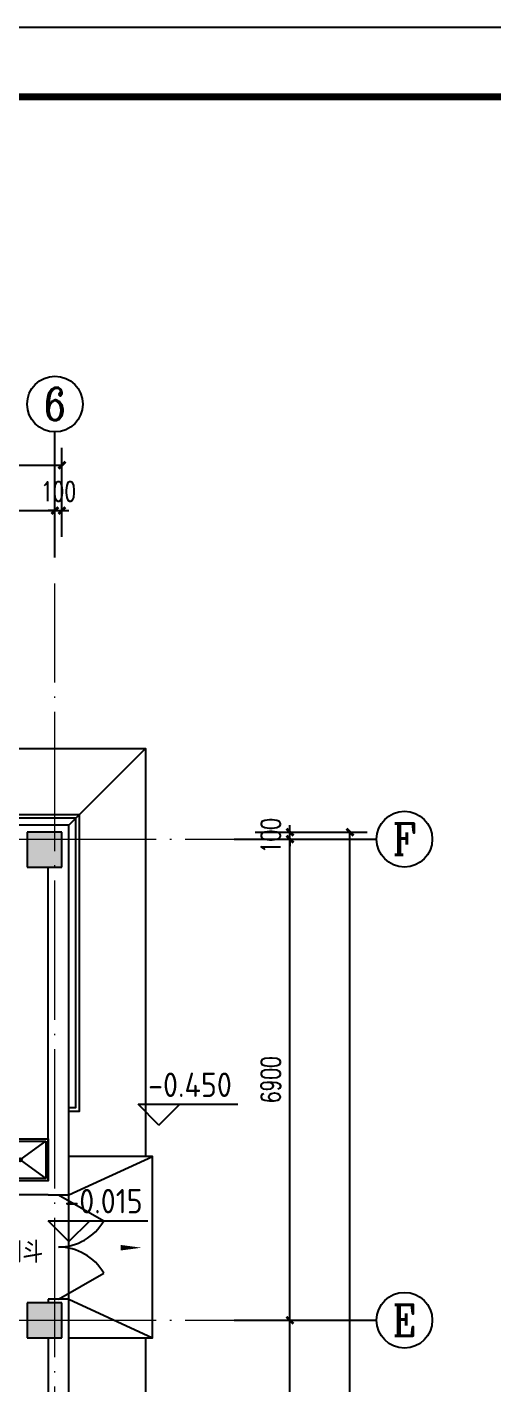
# Model space of a CAD drawing. Extents: x 1475400 to 1714963, y -629303 to -315532.
# Drawn here: x 1635645 to 1642330, y -373725 to -354266 of the extents above; entities that cross this region are included whole.
import ezdxf
from ezdxf.enums import TextEntityAlignment as Align

# ---------------------------------------------------------------- set-up
doc = ezdxf.new("R2010")
doc.units = 0
doc.header["$LTSCALE"] = 1000
doc.linetypes.add('DOTE', pattern=[2.42, 2, -0.2, 0.02, -0.2])
for name, color, linetype in [('A-ANNO-DIMS', 3, 'Continuous'), ('A-ANNO-IDEN', 3, 'Continuous'), ('A-ANNO-IDEN-LEVL', 3, 'Continuous'), ('A-ANNO-TXT', 7, 'Continuous'), ('AXIS', 3, 'Continuous'), ('AXIS_TEXT', 7, 'Continuous'), ('BTTK', 7, 'Continuous'), ('COLUMN', 255, 'Continuous'), ('E2-楼梯、坡道', 52, 'Continuous'), ('PUB_DIM', 3, 'Continuous'), ('PUB_HATCH', 8, 'Continuous'), ('PUB_TEXT', 7, 'Continuous'), ('PUB_TITLE', 4, 'Continuous'), ('WALL', 2, 'Continuous'), ('WINDOW', 4, 'Continuous'), ('建筑底图', 7, 'Continuous'), ('洁具', 253, 'Continuous')]:
    doc.layers.add(name, color=color, linetype=linetype)
doc.layers.add('DOTE', color=8, linetype='DOTE', lineweight=9)
doc.styles.add('_TCH_AXIS', font='COMPLEX', dxfattribs={"bigfont": 'GBCBIG'})
doc.styles.add('A_DIM_T3', font='SIMPLEX', dxfattribs={"width": 0.7, "bigfont": 'HZ'})
doc.styles.add('COMPLEX', font='COMPLEX')
doc.styles.add('HZ(TK)', font='geniso.shx', dxfattribs={"width": 0.9, "bigfont": 'hztxt.shx'})
doc.styles.get("Standard").update_dxf_attribs({"font": 'geniso.shx', "bigfont": 'hztxt.shx'})
doc.dimstyles.new('_TCH_ARCH&&100', dxfattribs={"dimtxt": 280, "dimasz": 100, "dimexe": 250, "dimexo": 300, "dimgap": 135, "dimtad": 1, "dimdec": 0, "dimzin": 0, "dimdsep": 46, "dimtxsty": 'A_DIM_T3', "dimblk": 'ARCHTICK', "dimcen": 0.09, "dimclrt": 7, "dimazin": 2, "dimtfac": 1, "dimtdec": 0, "dimtix": 1, "dimtmove": 2, "dimatfit": 3, "dimfxl": 150, "dimtolj": 1, "dimtzin": 0, "dimarcsym": 0})

# ---------------------------------------------------------------- blocks, each defined once
blk = doc.blocks.new('vhtemplate_2019年新竖式图框_A1')
at = {"layer": 'PUB_TITLE', "color": 7}
blk.add_lwpolyline([(0, 594), (841, 594), (841, 0), (0, 0)], close=True, dxfattribs=at)
at = {"layer": 'PUB_TITLE', "const_width": 1}
blk.add_lwpolyline([(25, 10), (831, 10), (831, 584), (25, 584)], close=True, dxfattribs=at)
at = {"layer": 'BTTK', "color": 4, "style": 'HZ(TK)', "width": 0.9}
for tag, p in [('合作单位_001', (795.83, 509.44)), ('建设单位_001', (795.85, 207.44)), ('工程名称_001', (795.62, 174.44)), ('子项名称_001', (805.71, 157.94)), ('图纸名称_001', (795.45, 138.94))]:
    blk.add_attdef(tag, p, '', height=3.5, dxfattribs=at)
for tag, p in [('注册证书号', (808.5, 279)), ('注册印章号', (808.5, 271)), ('设计号', (806, 193)), ('图别', (789.75, 34)), ('图号', (822.25, 34)), ('版本号', (789.75, 26)), ('日期', (822.25, 26))]:
    blk.add_attdef(tag, text='', height=3.5, dxfattribs=at).set_placement(p, align=Align.MIDDLE)
blk = doc.blocks.new('_ArchTick')
at = {"color": 0, "linetype": 'ByBlock', "const_width": 0.4}
blk.add_lwpolyline([(-0.5, -0.5), (0.5, 0.5)], dxfattribs=at)
blk = doc.blocks.new('*D206')
at = {"layer": 'A-ANNO-DIMS', "color": 0, "lineweight": -2, "transparency": 16777216}
for p, q in [((1701814, -301010), (1701814, -300386)), ((1708714, -301010), (1708714, -300386)), ((1701814, -300636), (1708714, -300636))]:
    blk.add_line(p, q, dxfattribs=at)
at = {"layer": 'Defpoints', "color": 0, "transparency": 16777216}
for p in [(1708714, -300636), (1701814, -301310), (1708714, -301310)]:
    blk.add_point(p, dxfattribs=at)
at = {"layer": 'A-ANNO-DIMS', "color": 0, "lineweight": -2, "transparency": 16777216, "xscale": 100, "yscale": 100, "zscale": 100, "rotation": 180}
blk.add_blockref('_ArchTick', (1701814, -300636), dxfattribs=at)
at = {"layer": 'A-ANNO-DIMS', "color": 0, "lineweight": -2, "transparency": 16777216, "xscale": 100, "yscale": 100, "zscale": 100}
blk.add_blockref('_ArchTick', (1708714, -300636), dxfattribs=at)
at = {"layer": 'A-ANNO-DIMS', "color": 7, "transparency": 16777216, "insert": (1705264, -300361), "char_height": 280, "attachment_point": 5, "style": 'A_DIM_T3'}
blk.add_mtext('\\A1;6900', dxfattribs=at)
blk = doc.blocks.new('*D207')
at = {"layer": 'A-ANNO-DIMS', "color": 0, "lineweight": -2, "transparency": 16777216}
for p, q in [((1708714, -301010), (1708714, -300386)), ((1708814, -301010), (1708814, -300386)), ((1708714, -300636), (1708614, -300636)), ((1708714, -300636), (1708814, -300636)), ((1708814, -300636), (1708914, -300636))]:
    blk.add_line(p, q, dxfattribs=at)
at = {"layer": 'Defpoints', "color": 0, "transparency": 16777216}
for p in [(1708814, -300636), (1708714, -301310), (1708814, -301310)]:
    blk.add_point(p, dxfattribs=at)
at = {"layer": 'A-ANNO-DIMS', "color": 0, "lineweight": -2, "transparency": 16777216, "xscale": 100, "yscale": 100, "zscale": 100}
blk.add_blockref('_ArchTick', (1708714, -300636), dxfattribs=at)
at = {"layer": 'A-ANNO-DIMS', "color": 0, "lineweight": -2, "transparency": 16777216, "xscale": 100, "yscale": 100, "zscale": 100, "rotation": 180}
blk.add_blockref('_ArchTick', (1708814, -300636), dxfattribs=at)
at = {"layer": 'A-ANNO-DIMS', "color": 7, "transparency": 16777216, "insert": (1708764, -300361), "char_height": 280, "attachment_point": 5, "style": 'A_DIM_T3'}
blk.add_mtext('\\A1;100', dxfattribs=at)
blk = doc.blocks.new('*D212')
at = {"layer": 'A-ANNO-DIMS', "color": 0, "lineweight": -2, "transparency": 16777216}
for p, q in [((1711586, -312248), (1712336, -312248)), ((1712086, -319148), (1712086, -312248)), ((1711586, -319148), (1712336, -319148))]:
    blk.add_line(p, q, dxfattribs=at)
at = {"layer": 'Defpoints', "color": 0, "transparency": 16777216}
for p in [(1711286, -312248), (1712086, -312248), (1711286, -319148)]:
    blk.add_point(p, dxfattribs=at)
at = {"layer": 'A-ANNO-DIMS', "color": 0, "lineweight": -2, "transparency": 16777216, "xscale": 100, "yscale": 100, "zscale": 100}
for p, rotation in [((1712086, -312248), 90), ((1712086, -319148), 270)]:
    blk.add_blockref('_ArchTick', p, dxfattribs=dict(at, rotation=rotation))
at = {"layer": 'A-ANNO-DIMS', "color": 7, "transparency": 16777216, "insert": (1711811, -315698), "char_height": 280, "attachment_point": 5, "rotation": 90, "style": 'A_DIM_T3'}
blk.add_mtext('\\A1;6900', dxfattribs=at)
blk = doc.blocks.new('*D213')
at = {"layer": 'A-ANNO-DIMS', "color": 0, "lineweight": -2, "transparency": 16777216}
for p, q in [((1711586, -305348), (1712336, -305348)), ((1712086, -312248), (1712086, -305348)), ((1711586, -312248), (1712336, -312248))]:
    blk.add_line(p, q, dxfattribs=at)
at = {"layer": 'Defpoints', "color": 0, "transparency": 16777216}
for p in [(1711286, -305348), (1712086, -305348), (1711286, -312248)]:
    blk.add_point(p, dxfattribs=at)
at = {"layer": 'A-ANNO-DIMS', "color": 0, "lineweight": -2, "transparency": 16777216, "xscale": 100, "yscale": 100, "zscale": 100}
for p, rotation in [((1712086, -305348), 90), ((1712086, -312248), 270)]:
    blk.add_blockref('_ArchTick', p, dxfattribs=dict(at, rotation=rotation))
at = {"layer": 'A-ANNO-DIMS', "color": 7, "transparency": 16777216, "insert": (1711811, -308798), "char_height": 280, "attachment_point": 5, "rotation": 90, "style": 'A_DIM_T3'}
blk.add_mtext('\\A1;6900', dxfattribs=at)
blk = doc.blocks.new('*D214')
at = {"layer": 'A-ANNO-DIMS', "color": 0, "lineweight": -2, "transparency": 16777216}
for p, q in [((1711586, -305248), (1712336, -305248)), ((1712086, -305248), (1712086, -305148)), ((1712086, -305348), (1712086, -305248)), ((1711586, -305348), (1712336, -305348)), ((1712086, -305348), (1712086, -305448))]:
    blk.add_line(p, q, dxfattribs=at)
at = {"layer": 'Defpoints', "color": 0, "transparency": 16777216}
for p in [(1711286, -305248), (1712086, -305248), (1711286, -305348)]:
    blk.add_point(p, dxfattribs=at)
at = {"layer": 'A-ANNO-DIMS', "color": 0, "lineweight": -2, "transparency": 16777216, "xscale": 100, "yscale": 100, "zscale": 100}
for p, rotation in [((1712086, -305248), 270), ((1712086, -305348), 90)]:
    blk.add_blockref('_ArchTick', p, dxfattribs=dict(at, rotation=rotation))
at = {"layer": 'A-ANNO-DIMS', "color": 7, "transparency": 16777216, "insert": (1711811, -305298), "char_height": 280, "attachment_point": 5, "rotation": 90, "style": 'A_DIM_T3'}
blk.add_mtext('\\A1;100', dxfattribs=at)
blk = doc.blocks.new('*D215')
at = {"layer": 'Defpoints', "color": 0, "transparency": 16777216}
for p in [(1711286, -305248), (1712947, -305248), (1711286, -340248)]:
    blk.add_point(p, dxfattribs=at)
at = {"layer": 'PUB_DIM', "color": 0, "lineweight": -2, "transparency": 16777216}
for p, q in [((1711586, -305248), (1713197, -305248)), ((1712947, -340248), (1712947, -305248)), ((1711586, -340248), (1713197, -340248))]:
    blk.add_line(p, q, dxfattribs=at)
at = {"layer": 'PUB_DIM', "color": 0, "lineweight": -2, "transparency": 16777216, "xscale": 100, "yscale": 100, "zscale": 100}
for p, rotation in [((1712947, -305248), 90), ((1712947, -340248), 270)]:
    blk.add_blockref('_ArchTick', p, dxfattribs=dict(at, rotation=rotation))
at = {"layer": 'PUB_DIM', "color": 7, "transparency": 16777216, "insert": (1712672, -322748), "char_height": 280, "attachment_point": 5, "rotation": 90, "style": 'A_DIM_T3'}
blk.add_mtext('\\A1;35000', dxfattribs=at)
blk = doc.blocks.new('*D217')
at = {"layer": 'Defpoints', "color": 0, "transparency": 16777216}
for p in [(1708814, -299983), (1672014, -301310), (1708814, -301310)]:
    blk.add_point(p, dxfattribs=at)
at = {"layer": 'PUB_DIM', "color": 0, "lineweight": -2, "transparency": 16777216}
for p, q in [((1672014, -301010), (1672014, -299733)), ((1708814, -301010), (1708814, -299733)), ((1672014, -299983), (1708814, -299983))]:
    blk.add_line(p, q, dxfattribs=at)
at = {"layer": 'PUB_DIM', "color": 0, "lineweight": -2, "transparency": 16777216, "xscale": 100, "yscale": 100, "zscale": 100, "rotation": 180}
blk.add_blockref('_ArchTick', (1672014, -299983), dxfattribs=at)
at = {"layer": 'PUB_DIM', "color": 0, "lineweight": -2, "transparency": 16777216, "xscale": 100, "yscale": 100, "zscale": 100}
blk.add_blockref('_ArchTick', (1708814, -299983), dxfattribs=at)
at = {"layer": 'PUB_DIM', "color": 7, "transparency": 16777216, "insert": (1690414, -299708), "char_height": 280, "attachment_point": 5, "style": 'A_DIM_T3'}
blk.add_mtext('\\A1;36800', dxfattribs=at)
blk = doc.blocks.new('$DorLib2D$00000231')
at = {"color": 0}
for p, q in [((-0.5, 0), (-0.25, 0.433)), ((0.5, 0), (0.25, 0.433))]:
    blk.add_line(p, q, dxfattribs=at)
for centre, start, end in [((-0.5, 0), 0, 60), ((0.5, 0), 120, 180)]:
    blk.add_arc(centre, 0.5, start, end, dxfattribs=at)
blk = doc.blocks.new('_AXISO')
blk.add_circle((0, 0), 0.5)
at = {"layer": 'AXIS_TEXT', "style": 'COMPLEX', "width": 1.041667}
blk.add_attdef('A', text='', height=0.56, dxfattribs=at).set_placement((-0.25, -0.28), (0.25, -0.28), align=Align.FIT)
blk = doc.blocks.new('$plan$00002809')
at = {"layer": '洁具'}
for p, q in [((33, -33), (380, -285)), ((33, -567), (33, -33)), ((33, -33), (767, -33)), ((420, -285), (767, -33)), ((767, -33), (767, -567)), ((33, -567), (380, -315)), ((383, -300), (417, -300)), ((400, -317), (400, -283)), ((420, -315), (767, -567)), ((767, -567), (33, -567))]:
    blk.add_line(p, q, dxfattribs=at)
blk.add_lwpolyline([(0, -600), (0, 0), (800, 0), (800, -600)], close=True, dxfattribs=at)
for radius in [25, 16.7]:
    blk.add_circle((400, -300), radius, dxfattribs=at)
blk = doc.blocks.new('cDC')
at = {"layer": 'PUB_HATCH'}
for points in [[(1708813.9, -305748), (1708813.9, -305248), (1708313.9, -305248), (1708313.9, -305748)], [(1708813.9, -312498), (1708813.9, -311998), (1708313.9, -311998), (1708313.9, -312498)]]:
    blk.add_hatch(color=256, dxfattribs=at).paths.add_polyline_path(points)
blk.add_line((1708913.9, -305148), (1710013.9, -304048))
for points in [[(1691726.9, -304048), (1710013.9, -304048), (1710013.9, -309898)], [(1708913.9, -309247.7), (1709063.9, -309247.7), (1709063.9, -304998), (1708913.9, -304998), (1704814.2, -304998), (1704814.2, -305148)], [(1708913.9, -309197.7), (1709013.9, -309197.7), (1709013.9, -305048), (1708913.9, -305048), (1704864.2, -305048), (1704864.2, -305148)], [(1708913.9, -310448), (1710113.9, -309898)], [(1708913.9, -311948), (1710113.9, -312498)], [(1710013.9, -312498), (1710013.9, -341448)]]:
    blk.add_lwpolyline(points)
at = {"layer": 'A-ANNO-IDEN'}
blk.add_lwpolyline([(1709200.3, -311207.6, 0, 0, 0), (1709955.3, -311207.6, 0, 80, 0), (1709655.3, -311207.6, 0, 0, 0)], format="xyseb", dxfattribs=at)
at = {"layer": 'A-ANNO-IDEN-LEVL'}
for p, q in [((1710206.6, -309450.6), (1709906.6, -309150.6)), ((1709906.6, -309150.6), (1711340.5, -309150.6)), ((1710206.6, -309450.6), (1710506.6, -309150.6)), ((1708913.9, -311119.9), (1708613.9, -310819.9)), ((1708613.9, -310819.9), (1710047.8, -310819.9)), ((1708913.9, -311119.9), (1709213.9, -310819.9))]:
    blk.add_line(p, q, dxfattribs=at)
at = {"layer": 'AXIS'}
for p, q in [((1708713.9, -301309.6), (1708713.9, -299507.6)), ((1711285.5, -305348), (1713329.9, -305348)), ((1711285.5, -312248), (1713329.9, -312248))]:
    blk.add_line(p, q, dxfattribs=at)
at = {"layer": 'COLUMN'}
for p, q in [((1708813.9, -305248), (1708313.9, -305248)), ((1708313.9, -305248), (1708313.9, -305748)), ((1708813.9, -305748), (1708813.9, -305248)), ((1708313.9, -305748), (1708813.9, -305748)), ((1708813.9, -311998), (1708313.9, -311998)), ((1708313.9, -311998), (1708313.9, -312498)), ((1708813.9, -312498), (1708813.9, -311998)), ((1708313.9, -312498), (1708813.9, -312498))]:
    blk.add_line(p, q, dxfattribs=at)
at = {"layer": 'DOTE'}
for p, q in [((1708713.9, -344239.7), (1708713.9, -301683.3)), ((1667024.4, -305348), (1711285.5, -305348)), ((1667024.4, -312248), (1711285.5, -312248))]:
    blk.add_line(p, q, dxfattribs=at)
at = {"layer": 'E2-楼梯、坡道'}
blk.add_lwpolyline([(1708913.9, -312498), (1710113.9, -312498), (1710113.9, -309898), (1708913.9, -309898)], dxfattribs=at)
at = {"layer": 'WALL'}
for p, q in [((1708913.9, -305148), (1705413.9, -305148)), ((1708913.9, -310348), (1708913.9, -305148)), ((1708613.9, -310248), (1708613.9, -305748)), ((1708613.9, -310248), (1707413.9, -310248)), ((1708913.9, -310448), (1708913.9, -310348)), ((1708613.9, -310448), (1707413.9, -310448)), ((1708613.9, -310448), (1708913.9, -310448)), ((1708913.9, -311948), (1708613.9, -311948)), ((1708613.9, -311948), (1708613.9, -311998)), ((1708913.9, -312248), (1708913.9, -311948)), ((1708913.9, -313448), (1708913.9, -312248)), ((1708613.9, -312498), (1708613.9, -313448))]:
    blk.add_line(p, q, dxfattribs=at)
at = {"layer": 'WINDOW'}
blk.add_line((1708913.9, -311948), (1708913.9, -310448), dxfattribs=at)
at = {"layer": 'AXIS'}
ref = blk.add_blockref('_AXISO', (1708713.9, -299107.6), dxfattribs=dict(at, xscale=800, yscale=800, zscale=800))
ref.add_attrib('A', '6', dxfattribs={"layer": 'AXIS_TEXT', "height": 465.9, "style": '_TCH_AXIS'}).set_placement((1708558.6, -299340.6), (1708869.2, -299340.6), align=Align.FIT)
ref = blk.add_blockref('_AXISO', (1713729.9, -305348), dxfattribs=dict(at, xscale=800, yscale=800, zscale=800))
ref.add_attrib('A', 'F', dxfattribs={"layer": 'AXIS_TEXT', "height": 445.4, "style": '_TCH_AXIS'}).set_placement((1713560.2, -305570.7), (1713899.6, -305570.7), align=Align.FIT)
ref = blk.add_blockref('_AXISO', (1713729.9, -312248), dxfattribs=dict(at, xscale=800, yscale=800, zscale=800))
ref.add_attrib('A', 'E', dxfattribs={"layer": 'AXIS_TEXT', "height": 445.4, "style": '_TCH_AXIS'}).set_placement((1713560.2, -312470.7), (1713899.6, -312470.7), align=Align.FIT)
at = {"layer": 'WINDOW', "xscale": 1500, "yscale": 1500, "zscale": -1500, "rotation": 270}
blk.add_blockref('$DorLib2D$00000231', (1708763.9, -311198), dxfattribs=at)
at = {"layer": '洁具'}
blk.add_blockref('$plan$00002809', (1707813.8, -309648), dxfattribs=at)
at = {"layer": 'A-ANNO-TXT', "color": 7}
for s, p in [('-0.450', (1710050.2, -309045.6)), ('-0.015', (1708848.3, -310714.9))]:
    blk.add_text(s, height=350, dxfattribs=at).set_placement(p)
at = {"layer": 'PUB_TEXT'}
blk.add_text('门斗', height=302.47, dxfattribs=at).set_placement((1707941.4, -311424.4))
at = {"layer": 'A-ANNO-DIMS'}
for p1, p2, distance, picture, middle in [((1701813.9, -301309.6), (1708713.9, -301309.6), 673.6, '*D206', (1705263.9, -300361)), ((1708713.9, -301309.6), (1708813.9, -301309.6), 673.6, '*D207', (1708763.9, -300361)), ((1711285.5, -305348), (1711285.5, -305248), -800, '*D214', (1711810.5, -305298)), ((1711285.5, -312248), (1711285.5, -305348), -800, '*D213', (1711810.5, -308798)), ((1711285.5, -319148), (1711285.5, -312248), -800, '*D212', (1711810.5, -315698))]:
    dim = blk.add_aligned_dim(p1=p1, p2=p2, distance=distance, dimstyle='_TCH_ARCH&&100', dxfattribs=at)
    dim.commit()
    dim.dimension.update_dxf_attribs({"geometry": picture, "text_midpoint": middle})
at = {"layer": 'PUB_DIM'}
for p1, p2, distance, picture, middle in [((1672013.9, -301309.6), (1708813.9, -301309.6), 1326.5, '*D217', (1690413.9, -299708.1)), ((1711285.5, -340248), (1711285.5, -305248), -1661, '*D215', (1712671.5, -322748))]:
    dim = blk.add_aligned_dim(p1=p1, p2=p2, distance=distance, dimstyle='_TCH_ARCH&&100', dxfattribs=at)
    dim.commit()
    dim.dimension.update_dxf_attribs({"geometry": picture, "text_midpoint": middle})

msp = doc.modelspace()

# ---------------------------------------------------------------- block references
at = {"xscale": 100.1, "yscale": 100.1, "zscale": 100.1}
msp.add_blockref('vhtemplate_2019年新竖式图框_A1', (1588286.6, -413725), dxfattribs=at)
at = {"layer": '建筑底图'}
msp.add_blockref('cDC', (-72669.3, -60564.2), dxfattribs=at)

doc.saveas('drawing.dxf')
